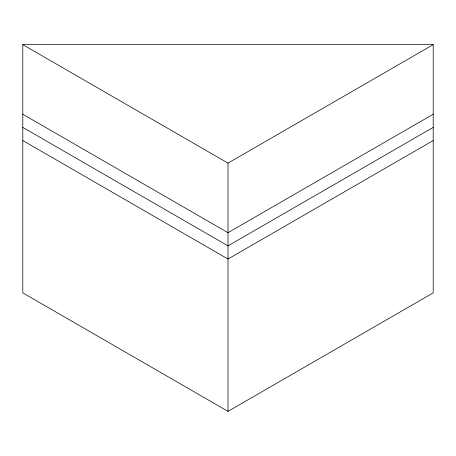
<?xml version="1.0" encoding="UTF-8"?>
<svg xmlns="http://www.w3.org/2000/svg" width="456" height="456" viewBox="0 0 456 456"><rect width="100%" height="100%" fill="white"/><g stroke="black" fill="none" stroke-linecap="round" stroke-linejoin="round"><path stroke-width="0.68" d="M22.8 44.654L228 163.123L433.2 44.648L433.2 292.877L228 411.352L22.8 292.877L22.8 44.654L433.2 44.648M433.2 114.234L228 232.702L22.8 114.234M433.2 127.395L228 245.864L22.8 127.395M433.2 140.556L228 259.025L22.8 140.556M228 163.123L228 411.352"/></g></svg>
